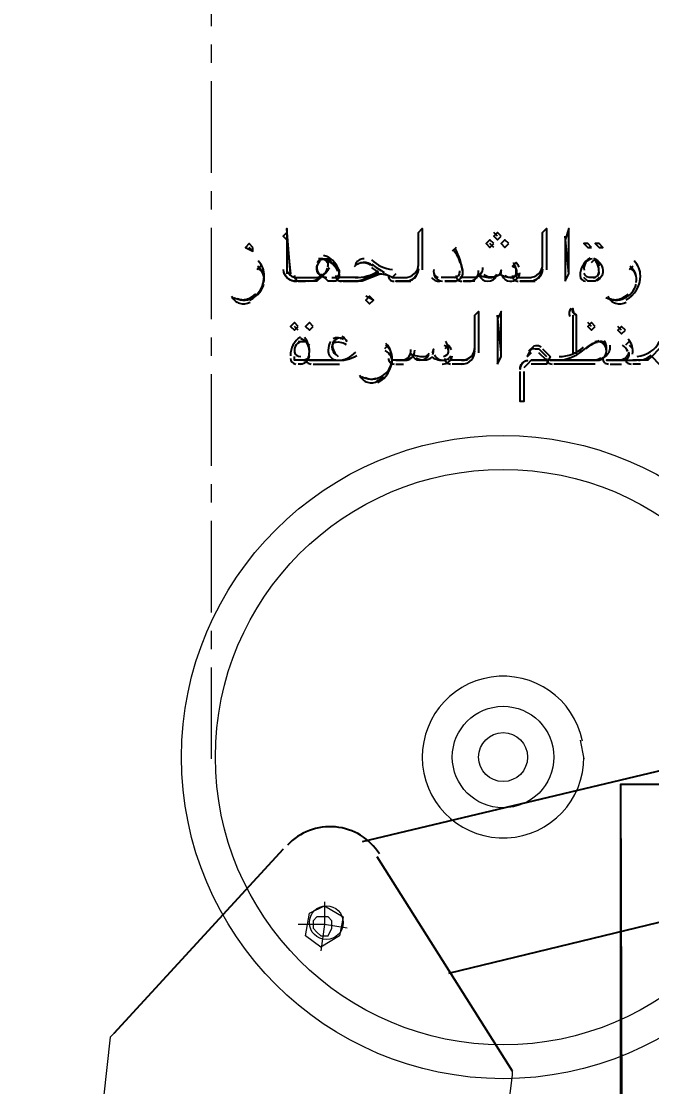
# Model space of a CAD drawing. Header units: millimetres. Extents: x -665 to 20582, y -27797 to 160.
# Drawn here: x 2170.5 to 2389, y -25300.1 to -24930.8 of the extents above; entities that cross this region are included whole.
import ezdxf

# ---------------------------------------------------------------- set-up
doc = ezdxf.new("R2010")
doc.units = ezdxf.units.MM
doc.linetypes.add('$2$CENTER', pattern=[50.8, 31.75, -6.35, 6.35, -6.35])
doc.layers.add('$0$PDF_PDF6_Geometry', color=7, linetype='Continuous')
doc.layers.add('$2$PDF_0', color=7, linetype='Continuous')
doc.layers.add('$2$CL', color=2, linetype='$2$CENTER', lineweight=0)
doc.styles.add('Century Gothic$001H0', font='cent.shx')
doc.dimstyles.new('Copy of ISO-25', dxfattribs={"dimtxt": 250, "dimasz": 80, "dimexe": 1.25, "dimexo": 0.625, "dimtad": 1, "dimtxsty": 'Century Gothic$001H0', "dimblk": 'ARCHTICK', "dimcen": 2.5, "dimadec": 0, "dimazin": 0, "dimtfac": 1, "dimtmove": 0, "dimatfit": 3, "dimfxl": 1, "dimarcsym": 0})

# ---------------------------------------------------------------- blocks, each defined once
blk = doc.blocks.new('_ArchTick')
at = {"color": 0, "linetype": 'ByBlock', "const_width": 0.15}
blk.add_lwpolyline([(-0.5, -0.5), (0.5, 0.5)], dxfattribs=at)
blk = doc.blocks.new('*D81')
at = {"color": 0, "lineweight": -2, "transparency": 16777216}
for p, q in [((3650, -8194.25), (249.37, -8194.25)), ((250.62, -25494.25), (250.62, -8194.25)), ((3650, -25494.25), (249.37, -25494.25))]:
    blk.add_line(p, q, dxfattribs=at)
at = {"layer": 'Defpoints', "color": 0, "transparency": 16777216}
for p in [(250.62, -8194.25), (3650.62, -8194.25), (3650.62, -25494.25)]:
    blk.add_point(p, dxfattribs=at)
at = {"color": 0, "lineweight": -2, "transparency": 16777216, "xscale": 80, "yscale": 80, "zscale": 80}
for p, rotation in [((250.62, -8194.25), 90), ((250.62, -25494.25), 270)]:
    blk.add_blockref('_ArchTick', p, dxfattribs=dict(at, rotation=rotation))
at = {"color": 0, "transparency": 16777216, "insert": (125, -16844.25), "char_height": 250, "attachment_point": 5, "rotation": 90, "style": 'Century Gothic$001H0'}
blk.add_mtext('SHAFT TOTAL HEIGHT 17300', dxfattribs=at)

msp = doc.modelspace()

# ---------------------------------------------------------------- linework, layer by layer
at = {"layer": '$0$PDF_PDF6_Geometry', "lineweight": 13}
for points in [[(2364.225, -25179.95), (2365.529, -25186.468)], [(2202.556, -25281.645), (2201.252, -25282.949), (2190.821, -25378.538), (2190.821, -25380.756), (2192.125, -25382.074), (2327.719, -25393.808), (2328.643, -25392.734), (2329.023, -25391.191), (2340.757, -25295.986), (2340.757, -25294.683)]]:
    msp.add_lwpolyline(points, dxfattribs=at)
at = {"layer": '$0$PDF_PDF6_Geometry', "lineweight": 5}
for points in [[(2275.567, -25236.012), (2275.567, -25243.835), (2266.441, -25243.835)], [(2283.39, -25245.139), (2275.567, -25243.835), (2274.264, -25252.962)]]:
    msp.add_lwpolyline(points, dxfattribs=at)
at = {"layer": '$0$PDF_PDF6_Geometry', "lineweight": 13}
for points in [[(2269.049, -25247.746), (2270.352, -25239.924), (2275.567, -25237.316), (2282.086, -25241.227), (2280.783, -25247.746), (2274.264, -25251.658)], [(2274.264, -25241.227), (2272.96, -25241.227), (2271.656, -25242.531), (2271.656, -25245.139), (2272.96, -25246.443), (2274.264, -25247.746), (2275.567, -25247.746), (2276.871, -25247.746), (2278.175, -25245.139), (2278.175, -25243.835), (2278.175, -25242.531), (2276.871, -25241.227)]]:
    msp.add_lwpolyline(points, close=True, dxfattribs=at)
for centre, radius in [((2337.497, -25185.816), 111.474), ((2337.498, -25185.817), 99.739), ((2337.498, -25185.817), 17.601), ((2337.498, -25185.817), 8.474), ((2276.219, -25243.183), 5.868)]:
    msp.add_circle(centre, radius, dxfattribs=at)
msp.add_arc((2337.498, -25185.817), 28.03, 11.35805, 0.14462, dxfattribs=at)
at = {"layer": '$2$CL'}
msp.add_lwpolyline([(2236.454, -25186.468), (2236.454, -24905.694)], dxfattribs=at)
at = {"layer": '$2$PDF_0', "lineweight": 25}
for points in [[(2262.53, -25003.938), (2262.53, -25006.546), (2263.833, -25018.28), (2262.53, -25002.635), (2262.53, -25003.938), (2261.226, -25005.242), (2262.53, -25006.546), (2262.53, -25018.28)], [(2308.162, -25015.673), (2308.162, -25003.938), (2309.466, -25002.635), (2309.466, -25016.976)], [(2335.542, -25005.242), (2334.238, -25003.938)], [(2351.187, -25015.673), (2351.187, -25003.938), (2352.491, -25002.635), (2352.491, -25016.976)], [(2334.238, -25009.154), (2332.934, -25007.85)], [(2338.149, -25009.154), (2336.845, -25007.85)], [(2360.314, -25018.28), (2359.01, -25005.242)], [(2366.833, -25009.154), (2365.529, -25007.85)], [(2372.048, -25009.154), (2370.744, -25007.85), (2369.44, -25007.85), (2370.744, -25009.154), (2372.048, -25009.154), (2370.744, -25007.85)], [(2250.796, -25010.457), (2249.492, -25009.154)], [(2321.2, -25009.154), (2319.896, -25010.457)], [(2321.2, -25010.457), (2322.504, -25014.369)], [(2274.264, -25013.065), (2276.871, -25013.065), (2279.479, -25015.673)], [(2275.568, -25013.065), (2275.568, -25013.065)], [(2368.136, -25014.369), (2369.44, -25013.065), (2370.744, -25015.673)], [(2369.44, -25014.369), (2369.44, -25014.369)], [(2253.403, -25015.673), (2252.099, -25016.976)], [(2274.264, -25018.28), (2274.264, -25019.584), (2272.96, -25020.888), (2266.441, -25020.888), (2269.049, -25020.888)], [(2295.124, -25018.28), (2288.605, -25020.888), (2280.783, -25020.888)], [(2300.339, -25018.28), (2299.036, -25019.584), (2296.428, -25018.28)], [(2382.478, -25015.673), (2381.174, -25016.976)], [(2271.656, -25020.888), (2267.745, -25020.888)], [(2287.302, -25019.584), (2280.783, -25019.584), (2279.479, -25020.888), (2276.871, -25020.888), (2275.568, -25019.584)], [(2279.479, -25020.888), (2276.871, -25020.888)], [(2278.175, -25019.584), (2279.479, -25019.584)], [(2282.086, -25020.888), (2287.302, -25020.888)], [(2299.036, -25019.584), (2304.251, -25019.584)], [(2321.2, -25019.584), (2315.985, -25019.584)], [(2327.719, -25020.888), (2323.808, -25020.888), (2326.415, -25020.888)], [(2342.061, -25019.584), (2347.276, -25019.584)], [(2370.744, -25019.584), (2369.44, -25020.888), (2366.833, -25020.888), (2365.529, -25019.584)], [(2369.44, -25020.888), (2366.833, -25020.888)], [(2292.517, -25027.407), (2291.213, -25026.103), (2289.909, -25027.407), (2291.213, -25028.71), (2292.517, -25027.407), (2289.909, -25026.103)], [(2336.845, -25046.963), (2336.845, -25045.66), (2335.542, -25032.622)], [(2266.441, -25037.837), (2265.137, -25036.533)], [(2270.352, -25037.837), (2269.049, -25036.533)], [(2368.136, -25036.533), (2366.833, -25035.229)], [(2378.567, -25037.837), (2377.263, -25036.533)], [(2266.441, -25041.748), (2267.745, -25041.748), (2269.049, -25041.748), (2270.352, -25043.052)], [(2269.049, -25041.748), (2269.049, -25041.748)], [(2297.732, -25043.052), (2296.428, -25044.356)], [(2351.187, -25044.356), (2353.795, -25046.963), (2352.491, -25049.571), (2347.276, -25049.571)], [(2381.174, -25041.748), (2379.87, -25043.052)], [(2381.174, -25043.052), (2382.478, -25044.356)], [(2270.352, -25048.267), (2269.049, -25048.267), (2266.441, -25048.267), (2265.137, -25048.267), (2265.137, -25046.963)], [(2269.049, -25048.267), (2267.745, -25048.267)], [(2300.339, -25048.267), (2304.251, -25048.267), (2299.036, -25048.267)], [(2325.111, -25048.267), (2319.896, -25048.267)], [(2352.491, -25048.267), (2347.276, -25048.267), (2345.972, -25049.571), (2344.668, -25050.875)], [(2347.276, -25048.267), (2352.491, -25048.267), (2349.883, -25045.66)], [(2379.87, -25048.267), (2373.351, -25048.267), (2379.87, -25048.267), (2381.174, -25048.267), (2383.782, -25048.267)], [(2388.997, -25046.963), (2387.693, -25048.267), (2385.086, -25048.267), (2382.478, -25048.267)], [(2267.745, -25049.571), (2266.441, -25049.571)], [(2271.656, -25049.571), (2280.783, -25049.571)], [(2300.339, -25049.571), (2302.947, -25049.571)], [(2323.808, -25049.571), (2319.896, -25049.571)], [(2344.668, -25052.179), (2344.668, -25062.609), (2343.364, -25062.609), (2343.364, -25052.179)], [(2369.44, -25049.571), (2355.098, -25049.571)], [(2374.655, -25049.571), (2378.567, -25049.571)], [(2385.086, -25049.571), (2382.478, -25049.571)], [(2447.667, -25177.342), (2288.605, -25215.152)], [(2261.226, -25217.759), (2202.556, -25281.645)], [(2340.757, -25294.683), (2293.82, -25220.367)], [(2437.237, -25232.101), (2318.592, -25260.784)]]:
    msp.add_lwpolyline(points, dxfattribs=at)
for points in [[(2336.845, -25005.242), (2335.542, -25003.938), (2334.238, -25005.242), (2335.542, -25006.546)], [(2359.01, -25020.888), (2360.314, -25018.28), (2360.314, -25016.976), (2360.314, -25002.635), (2359.01, -25006.546), (2359.01, -25019.584)], [(2250.796, -25009.154), (2249.492, -25007.85), (2248.188, -25009.154), (2250.796, -25010.457)], [(2334.238, -25007.85), (2332.934, -25006.546), (2331.63, -25007.85), (2332.934, -25009.154)], [(2339.453, -25007.85), (2338.149, -25006.546), (2336.845, -25007.85), (2338.149, -25009.154)], [(2368.136, -25009.154), (2366.833, -25007.85), (2365.529, -25007.85), (2366.833, -25009.154)], [(2317.289, -25020.888), (2321.2, -25020.888)], [(2335.542, -25049.571), (2336.845, -25046.963), (2336.845, -25045.66), (2336.845, -25031.318), (2335.542, -25033.926), (2335.542, -25046.963)], [(2266.441, -25036.533), (2265.137, -25035.229), (2263.833, -25036.533), (2265.137, -25037.837)], [(2271.656, -25036.533), (2270.352, -25035.229), (2269.049, -25036.533), (2270.352, -25037.837)], [(2369.44, -25036.533), (2368.136, -25035.229), (2366.833, -25036.533), (2368.136, -25037.837)], [(2379.87, -25037.837), (2378.567, -25036.533), (2377.263, -25037.837), (2378.567, -25039.141)], [(2378.193, -25494.261), (2779.107, -25494.261), (2779.109, -25195.269), (2378.195, -25195.269)], [(2379.173, -25494.261), (2780.087, -25494.261), (2779.109, -25195.269), (2378.195, -25195.269)]]:
    msp.add_lwpolyline(points, close=True, dxfattribs=at)
for points in [[(2320.586, -25020.887, 0.4570464), (2323.5, -25017.084, 0.1180622), (2320.336, -25010.18)], [(2249.746, -25027.441, 0.2677176), (2254.707, -25019.023, 0.2046973), (2252.56, -25013.816)], [(2274.137, -25013.817, 0.6928816), (2276.136, -25019.581, -0.5513765), (2273.18, -25015.148)], [(2273.061, -25014.393, -0.9210606), (2276.729, -25015.753, 0.7402518), (2273.822, -25013.4)], [(2278.783, -25020.887, 0.3854331), (2280.782, -25018.86, 0.3464637), (2275.223, -25011.945)], [(2288.298, -25014.513, -0.2361866), (2291.429, -25015.198, 0.1807893), (2289.299, -25014.369)], [(2343.068, -25016.009, 0.1022358), (2342.061, -25014.369), (2340.757, -25015.673, -0.8663756), (2340.25, -25019.578, -0.1574595), (2336.361, -25018.529, -0.3147755), (2330.868, -25018.686)], [(2367.631, -25012.829, 0.2755591), (2364.225, -25018.916, 0.3934245), (2366.027, -25020.882)], [(2370.673, -25018.633, 0.2126677), (2369.071, -25013.023, -0.3305701), (2372.042, -25017.86, -0.3701928), (2368.944, -25020.884)], [(2380.124, -25027.441, 0.2677176), (2385.085, -25019.023, 0.2046973), (2382.939, -25013.816)], [(2261.252, -25016.81, 0.3938896), (2265.953, -25020.884, -0.3465612), (2261.463, -25017.776)], [(2262.691, -25017.337, 0.34649), (2266.441, -25019.584), (2272.96, -25019.584)], [(2285.621, -25020.884, 0.1336789), (2290.544, -25019.392, -0.1025295), (2293.408, -25018.36, -0.1575583), (2298.303, -25019.195)], [(2303.575, -25020.888, 0.4173431), (2308.145, -25016.725, -0.330579), (2304.251, -25020.888), (2300.339, -25020.888), (2305.555, -25020.888)], [(2322.36, -25018.364, -0.2832611), (2320.636, -25019.582, 0.4491874), (2322.476, -25017.317)], [(2330.321, -25016.131, -0.4015449), (2327.719, -25019.584), (2322.504, -25019.584)], [(2328.746, -25018.599, 0.1025089), (2333.623, -25019.584, 0.2833938), (2335.349, -25018.474)], [(2336.659, -25018.921, 0.1019093), (2336.812, -25017.078, -0.0786401), (2336.394, -25018.304)], [(2337.136, -25018.973, 0.2754782), (2339.878, -25020.88, 0.4014939), (2343.342, -25018.008)], [(2346.6, -25020.888, 0.4173431), (2351.17, -25016.725, -0.330579), (2347.276, -25020.888), (2343.364, -25020.888), (2348.58, -25020.888)], [(2369.44, -25019.584), (2368.136, -25019.584, -0.3859479), (2365.576, -25018.054)], [(2245.317, -25026.83, 0.220457), (2249.342, -25026.815, 0.0868945), (2251.828, -25025.295)], [(2374.391, -25026.83, 0.220457), (2378.417, -25026.815, 0.0868945), (2380.903, -25025.295)], [(2318.592, -25048.267), (2324.086, -25048.171, 0.330579), (2327.719, -25044.356), (2327.719, -25032.622), (2329.023, -25031.318), (2329.023, -25045.66)], [(2361.617, -25032.622), (2361.617, -25045.66), (2362.921, -25045.66), (2362.921, -25033.926), (2362.921, -25032.622, -0.4175957), (2361.657, -25030.272, 0.3384956), (2362.813, -25032.468)], [(2268.36, -25048.267, 0.425104), (2270.282, -25046.013, 0.2126677), (2268.679, -25040.403)], [(2280.393, -25040.616, 0.1966674), (2278.526, -25042.234, -0.2520843), (2283.059, -25042.812)], [(2268.019, -25041.77, 0.4487763), (2265.184, -25045.434, 0.3859479), (2267.33, -25046.949)], [(2277.664, -25041.73, 0.1102875), (2276.876, -25044.753, 0.3149098), (2278.87, -25048.014)], [(2294.075, -25056.125, 0.2677176), (2299.036, -25047.706, 0.2046973), (2296.889, -25042.499)], [(2313.19, -25046.3, 0.1019093), (2313.344, -25044.458, -0.0786401), (2312.926, -25045.683)], [(2319.599, -25044.692, 0.1022358), (2318.592, -25043.052), (2317.289, -25044.356)], [(2347.276, -25045.66), (2345.972, -25046.963), (2347.276, -25044.356, -0.5116515), (2350.656, -25043.668)], [(2346.463, -25045.016, -0.3546), (2348.58, -25044.356), (2349.883, -25044.356), (2352.491, -25046.963)], [(2356.417, -25048.252, 0.1575695), (2365.053, -25045.032, -0.0944029), (2370.85, -25041.414)], [(2370.07, -25048.267, 0.4726388), (2373.292, -25044.399, 0.4250326), (2369.241, -25041.86)], [(2373.33, -25043.416, 0.4725924), (2370.739, -25041.861, -0.2912287), (2372.703, -25042.249)], [(2392.212, -25046.963, 0.5202721), (2394.212, -25044.356), (2394.212, -25043.052), (2392.908, -25043.052), (2391.604, -25044.356), (2388.997, -25046.963), (2391.604, -25049.571)], [(2286.785, -25046.673, -0.1890578), (2279.479, -25048.267), (2270.352, -25048.267), (2282.086, -25048.267)], [(2306.239, -25046.919, -0.2047478), (2303.933, -25048.25, 0.4015449), (2306.853, -25044.815)], [(2305.278, -25045.979, 0.1025089), (2310.155, -25046.963, 0.2833938), (2311.881, -25045.853)], [(2307.4, -25047.369, 0.3147755), (2312.893, -25047.212, 0.1574595), (2317.177, -25048.246)], [(2371.32, -25047.501, -0.1335651), (2369.44, -25048.267), (2353.795, -25048.267), (2370.744, -25048.267)], [(2379.218, -25048.267, 0.5354371), (2381.024, -25045.558, -0.3544358), (2377.832, -25048.266)]]:
    msp.add_lwpolyline(points, format="xyb", dxfattribs=at)
msp.add_lwpolyline([(2346.078, -25048.313, 0.3464081), (2343.372, -25051.304, -0.4015289)], format="xyb", close=True, dxfattribs=at)
for centre, radius, start, end in [((2297.094, -25021.537), 26.714, 8.51799, 26.53942), ((2273.61, -25020.237), 7.173, 23.00552, 91.272), ((2289.257, -25018.931), 4.563, 48.393, 137.46819), ((2289.258, -25016.325), 3.26, 89.04692, 160.61604), ((2300.989, -25003.292), 13.684, 228.13344, 262.18084), ((2312.679, -24989.016), 33.162, 231.36466, 240.40715), ((2303.6, -25015.023), 4.561, 269.68841, 0.29993), ((2336.202, -25017.627), 5.859, 353.01763, 34.13906), ((2346.625, -25015.023), 4.561, 269.68841, 0.29993), ((2368.789, -25016.327), 3.262, 96.67349, 193.35113), ((2250.144, -25020.236), 4.563, 346.68865, 61.52358), ((2248.834, -25020.24), 5.874, 10.82377, 51.83226), ((2267.096, -25018.932), 1.959, 179.71256, 270.28744), ((2269.701, -25012.414), 8.474, 272.87113, 334.509), ((2272.307, -25015.018), 4.566, 269.74364, 342.89245), ((2278.826, -25017.626), 1.958, 272.56558, 28.00085), ((2281.438, -25018.932), 1.959, 179.71256, 270.28744), ((2286.65, -25005.895), 13.689, 268.04392, 303.84444), ((2300.995, -25005.891), 13.694, 228.4676, 241.08051), ((2299.691, -25018.932), 1.959, 179.71256, 270.28744), ((2316.635, -25017.629), 3.258, 164.57747, 267.2179), ((2315.332, -25017.628), 1.955, 172.62289, 260.16688), ((2323.159, -25018.932), 1.959, 179.71256, 270.28744), ((2325.764, -25017.63), 3.258, 272.5906, 7.85517), ((2327.067, -25016.325), 3.259, 277.82124, 324.10627), ((2332.28, -25017.631), 3.256, 199.47587, 335.90144), ((2340.106, -25016.322), 3.262, 232.43328, 327.57201), ((2342.716, -25018.932), 1.959, 179.71256, 270.28744), ((2368.789, -25017.628), 1.956, 268.91947, 1.04163), ((2379.219, -25020.236), 4.563, 346.68865, 61.52358), ((2377.908, -25020.24), 5.874, 10.82377, 51.83226), ((2247.536, -25020.233), 7.173, 241.12543, 346.66768), ((2315.331, -25017.631), 3.256, 215.64469, 273.98313), ((2376.611, -25020.233), 7.173, 241.12543, 346.66768), ((2247.533, -25024.151), 4.559, 204.38564, 299.60719), ((2377.911, -25024.151), 4.559, 204.38564, 299.60719), ((2362.269, -25031.97), 1.956, 125.45411, 214.51101), ((2271.005, -25046.312), 7.172, 121.67706, 183.30119), ((2265.787, -25045.009), 4.565, 357.10157, 70.27095), ((2281.433, -25043.703), 3.258, 125.77721, 234.20655), ((2280.131, -25043.705), 3.26, 52.28732, 118.89927), ((2280.131, -25042.401), 1.956, 50.27234, 108.49317), ((2276.194, -25046.332), 8.507, 31.62472, 49.56565), ((2376.613, -25045.007), 5.865, 348.94762, 43.83146), ((2280.131, -25043.704), 1.956, 107.28013, 185.33974), ((2284.044, -25042.399), 5.869, 186.62014, 231.15303), ((2293.162, -25047.619), 5.874, 10.82377, 51.83226), ((2302.296, -25045.009), 3.258, 272.5906, 7.85517), ((2316.638, -25045.008), 1.955, 274.24289, 77.86232), ((2312.734, -25045.007), 5.859, 353.01763, 34.13906), ((2323.156, -25043.706), 4.561, 269.68841, 0.29993), ((2357.053, -25034.572), 12.391, 269.45519, 312.2449), ((2372.701, -25051.53), 9.782, 105.58444, 132.5184), ((2370.089, -25043.705), 3.262, 343.70036, 41.89356), ((2375.297, -25047.622), 5.879, 23.53726, 52.1947), ((2383.129, -25037.184), 9.779, 275.17234, 331.73379), ((2265.79, -25047.615), 1.957, 179.55178, 265.45535), ((2267.093, -25046.313), 3.258, 272.74073, 353.99749), ((2271.008, -25047.615), 1.959, 179.71256, 270.28744), ((2280.133, -25039.797), 8.47, 270.05637, 318.10178), ((2280.13, -25038.477), 9.79, 275.35596, 295.1309), ((2294.473, -25048.919), 4.563, 346.68866, 61.52358), ((2299.691, -25047.615), 1.959, 179.71256, 270.28744), ((2308.812, -25045.01), 3.256, 199.47587, 335.90144), ((2316.638, -25045.007), 3.261, 204.37127, 265.97816), ((2316.638, -25045.005), 3.262, 232.43328, 327.57201), ((2316.637, -25046.311), 3.26, 265.80491, 353.30554), ((2319.248, -25047.615), 1.959, 179.71256, 270.28744), ((2323.156, -25045.01), 4.561, 269.68841, 0.29993), ((2354.45, -25047.615), 1.959, 179.71256, 270.28744), ((2374.007, -25047.615), 1.959, 179.71256, 270.28744), ((2381.83, -25047.615), 1.959, 179.71256, 270.28744), ((2384.432, -25042.396), 5.871, 269.64223, 317.60577), ((2291.865, -25047.613), 7.173, 241.12543, 346.66768), ((2291.861, -25051.53), 4.559, 204.38564, 299.60719), ((2291.865, -25050.222), 4.564, 240.90816, 290.63774), ((2290.573, -25047.639), 8.448, 291.5105, 311.37536), ((2277.522, -25230.144), 20.207, 32.25578, 137.05447)]:
    msp.add_arc(centre, radius, start, end, dxfattribs=at)
for points in [[(2373.235, -25046.68), (2374.363, -25045.662), (2374.855, -25044.307), (2374.581, -25042.98)], [(2368.732, -25048.267), (2370.461, -25048.28), (2372.108, -25047.7), (2373.235, -25046.68)]]:
    msp.add_open_spline(points, degree=3, dxfattribs=at)

# ---------------------------------------------------------------- dimensions: what is measured, and where the dimension line sits
dim = msp.add_linear_dim(base=(250.625, -8194.249), p1=(3650.625, -25494.249), p2=(3650.625, -8194.249), angle=90, text='SHAFT TOTAL HEIGHT <>', dimstyle='Copy of ISO-25')
dim.commit()
dim.dimension.update_dxf_attribs({"geometry": '*D81', "text_midpoint": (125, -16844.249)})

doc.saveas('drawing.dxf')
